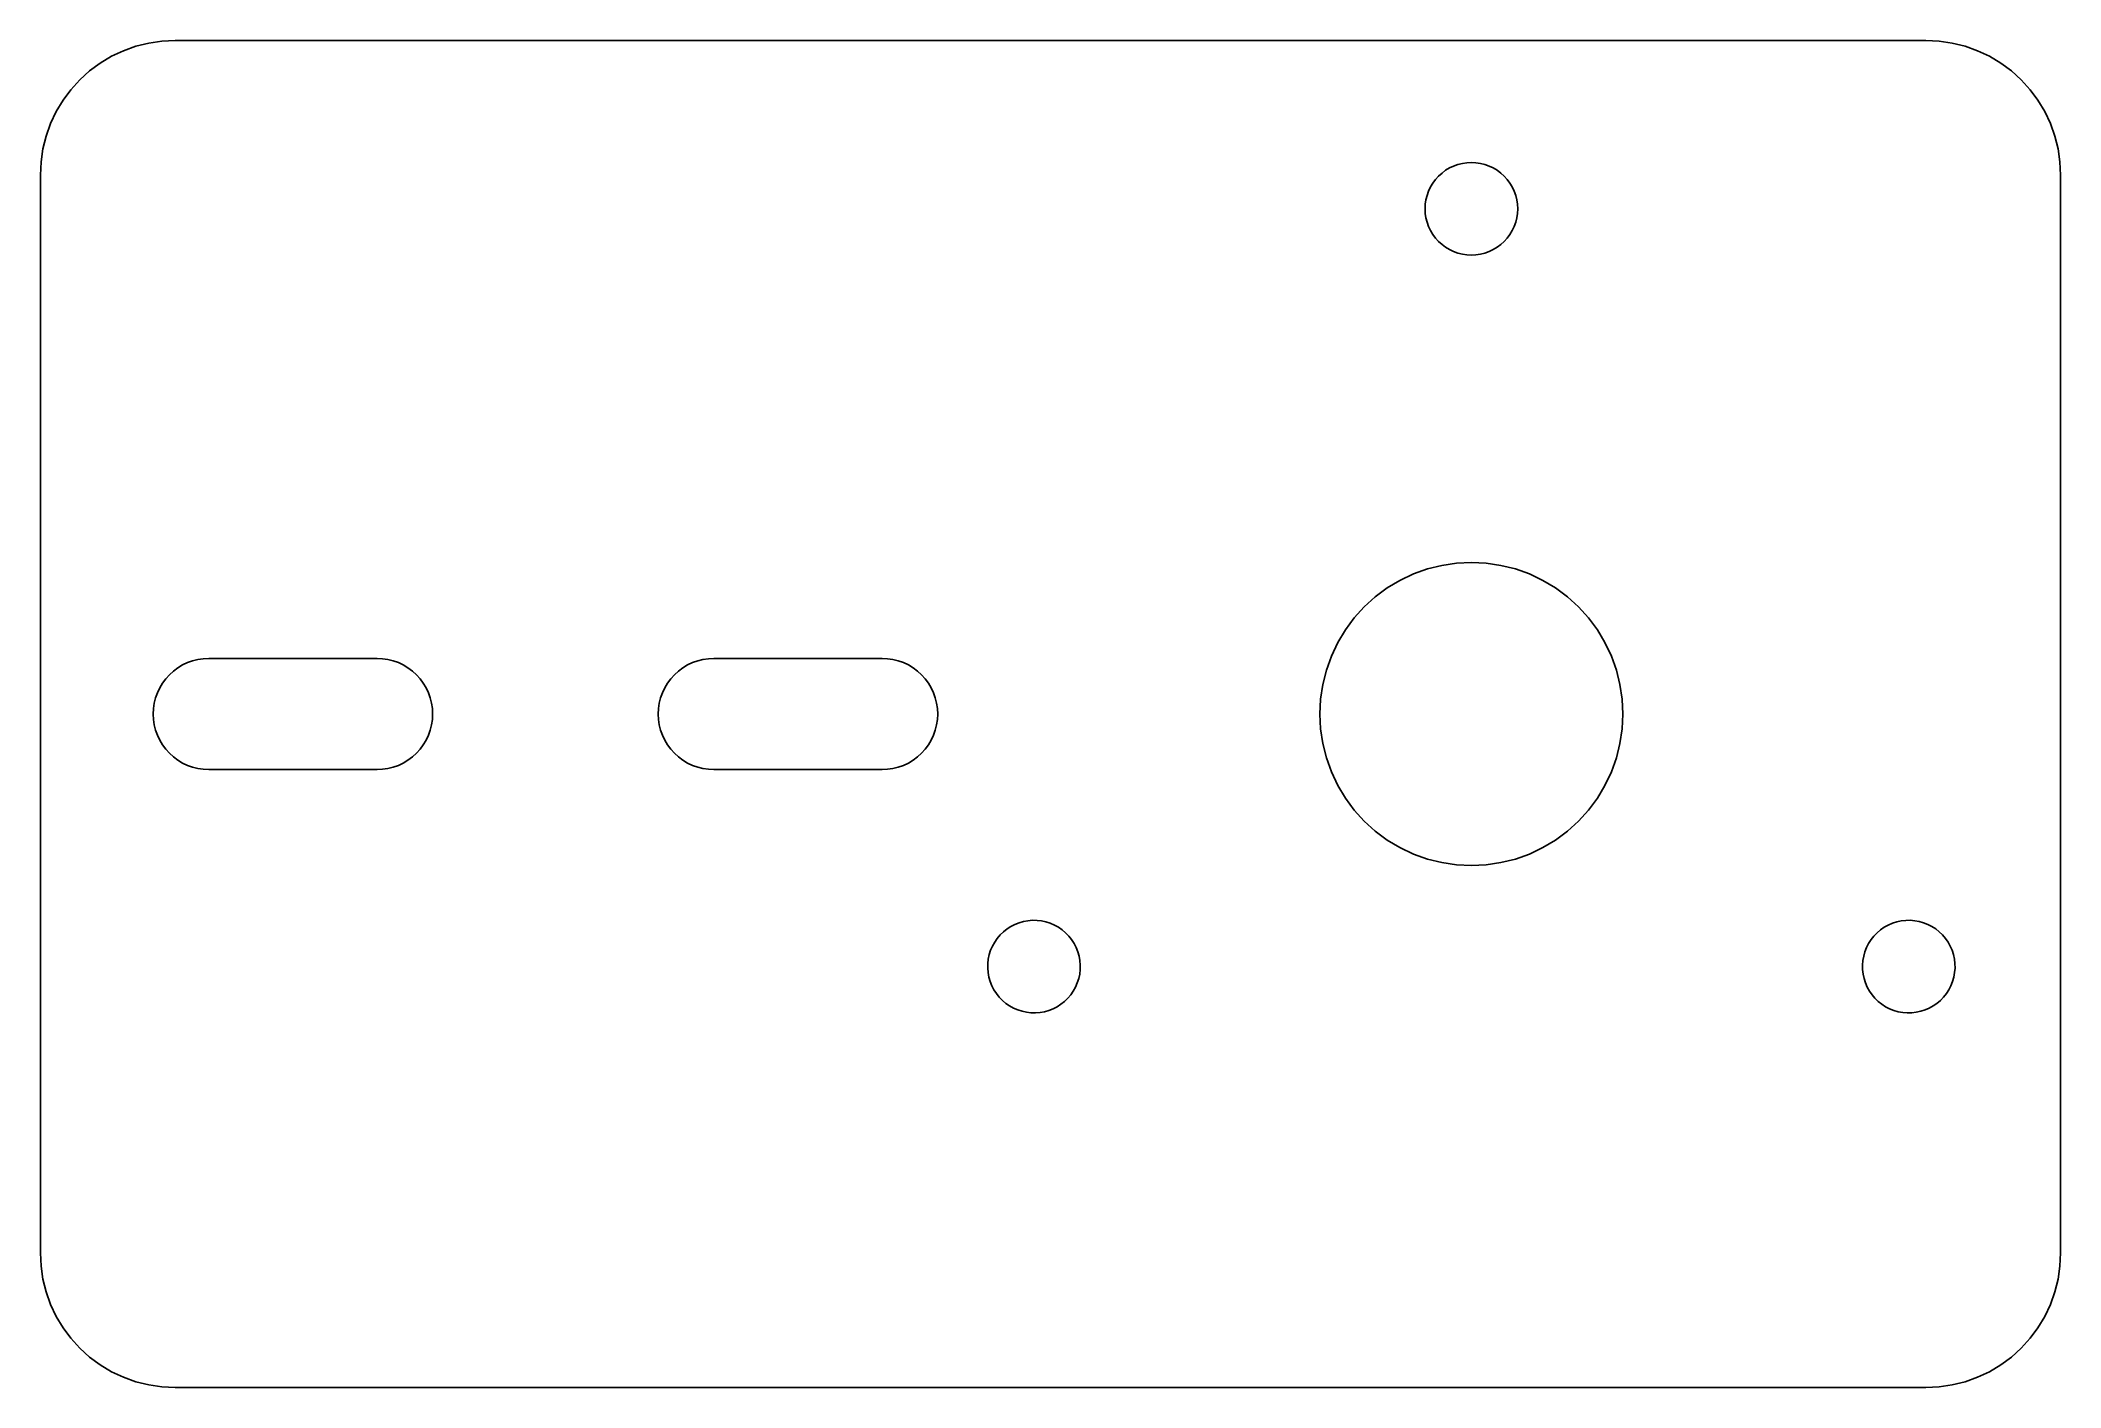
# Model space of a CAD drawing. Header units: metres. Extents: x -60 to 60, y -40 to 40.
import ezdxf

# ---------------------------------------------------------------- set-up
doc = ezdxf.new("R2010")
doc.units = ezdxf.units.M

msp = doc.modelspace()

# ---------------------------------------------------------------- linework, layer by layer
for p, q in [((-54.3223, 39.6555), (-55.0615, 39.391)), ((-53.5607, 39.8463), (-54.3223, 39.6555)), ((-52.7841, 39.9615), (-53.5607, 39.8463)), ((-52, 40), (-52.7841, 39.9615)), ((52, 40), (-52, 40)), ((52.7841, 39.9615), (52, 40)), ((53.5607, 39.8463), (52.7841, 39.9615)), ((54.3223, 39.6555), (53.5607, 39.8463)), ((55.0615, 39.391), (54.3223, 39.6555)), ((-56.4446, 38.6518), (-57.0751, 38.1841)), ((-55.7712, 39.0554), (-56.4446, 38.6518)), ((-55.0615, 39.391), (-55.7712, 39.0554)), ((55.7712, 39.0554), (55.0615, 39.391)), ((56.4446, 38.6518), (55.7712, 39.0554)), ((57.0751, 38.1841), (56.4446, 38.6518)), ((-57.6569, 37.6569), (-58.1841, 37.0751)), ((-57.0751, 38.1841), (-57.6569, 37.6569)), ((57.6569, 37.6569), (57.0751, 38.1841)), ((58.1841, 37.0751), (57.6569, 37.6569)), ((-58.6518, 36.4446), (-59.0554, 35.7712)), ((-58.1841, 37.0751), (-58.6518, 36.4446)), ((58.6518, 36.4446), (58.1841, 37.0751)), ((59.0554, 35.7712), (58.6518, 36.4446)), ((-59.391, 35.0615), (-59.6555, 34.3223)), ((-59.0554, 35.7712), (-59.391, 35.0615)), ((59.391, 35.0615), (59.0554, 35.7712)), ((59.6555, 34.3223), (59.391, 35.0615)), ((-59.6555, 34.3223), (-59.8463, 33.5607)), ((59.8463, 33.5607), (59.6555, 34.3223)), ((-59.9615, 32.7841), (-60, 32)), ((-59.8463, 33.5607), (-59.9615, 32.7841)), ((23.4722, 32.2865), (23.7037, 32.4253)), ((23.7037, 32.4253), (23.9476, 32.5407)), ((23.9476, 32.5407), (24.2017, 32.6316)), ((24.2017, 32.6316), (24.4635, 32.6972)), ((24.4635, 32.6972), (24.7305, 32.7368)), ((24.7305, 32.7368), (25, 32.75)), ((25, 32.75), (25.2695, 32.7368)), ((25.2695, 32.7368), (25.5365, 32.6972)), ((25.5365, 32.6972), (25.7983, 32.6316)), ((25.7983, 32.6316), (26.0524, 32.5407)), ((26.0524, 32.5407), (26.2963, 32.4253)), ((26.2963, 32.4253), (26.5278, 32.2865)), ((59.9615, 32.7841), (59.8463, 33.5607)), ((60, 32), (59.9615, 32.7841)), ((-60, 32), (-60, -32)), ((22.4593, 31.0524), (22.5747, 31.2963)), ((22.5747, 31.2963), (22.7135, 31.5278)), ((22.7135, 31.5278), (22.8742, 31.7446)), ((22.8742, 31.7446), (23.0555, 31.9445)), ((23.0555, 31.9445), (23.2554, 32.1258)), ((23.2554, 32.1258), (23.4722, 32.2865)), ((26.5278, 32.2865), (26.7446, 32.1258)), ((26.7446, 32.1258), (26.9445, 31.9445)), ((26.9445, 31.9445), (27.1258, 31.7446)), ((27.1258, 31.7446), (27.2865, 31.5278)), ((27.2865, 31.5278), (27.4253, 31.2963)), ((27.4253, 31.2963), (27.5407, 31.0524)), ((60, -32), (60, 32)), ((22.25, 30), (22.2632, 30.2695)), ((22.2632, 29.7304), (22.25, 30)), ((22.2632, 30.2695), (22.3028, 30.5365)), ((22.3028, 30.5365), (22.3684, 30.7983)), ((22.3684, 30.7983), (22.4593, 31.0524)), ((27.5407, 31.0524), (27.6316, 30.7983)), ((27.6316, 30.7983), (27.6972, 30.5365)), ((27.6972, 30.5365), (27.7368, 30.2695)), ((27.7368, 30.2695), (27.75, 30)), ((27.75, 30), (27.7368, 29.7304)), ((22.3028, 29.4635), (22.2632, 29.7304)), ((22.3684, 29.2017), (22.3028, 29.4635)), ((22.4593, 28.9476), (22.3684, 29.2017)), ((22.5747, 28.7036), (22.4593, 28.9476)), ((27.5407, 28.9476), (27.4253, 28.7036)), ((27.6316, 29.2017), (27.5407, 28.9476)), ((27.6972, 29.4635), (27.6316, 29.2017)), ((27.7368, 29.7304), (27.6972, 29.4635)), ((22.7135, 28.4722), (22.5747, 28.7036)), ((22.8742, 28.2554), (22.7135, 28.4722)), ((23.0555, 28.0555), (22.8742, 28.2554)), ((23.2554, 27.8742), (23.0555, 28.0555)), ((23.4722, 27.7135), (23.2554, 27.8742)), ((23.7037, 27.5747), (23.4722, 27.7135)), ((26.5278, 27.7135), (26.2963, 27.5747)), ((26.7446, 27.8742), (26.5278, 27.7135)), ((26.9445, 28.0555), (26.7446, 27.8742)), ((27.1258, 28.2554), (26.9445, 28.0555)), ((27.2865, 28.4722), (27.1258, 28.2554)), ((27.4253, 28.7036), (27.2865, 28.4722)), ((23.9476, 27.4593), (23.7037, 27.5747)), ((24.2017, 27.3684), (23.9476, 27.4593)), ((24.4635, 27.3028), (24.2017, 27.3684)), ((24.7305, 27.2632), (24.4635, 27.3028)), ((25, 27.25), (24.7305, 27.2632)), ((25.2695, 27.2632), (25, 27.25)), ((25.5365, 27.3028), (25.2695, 27.2632)), ((25.7983, 27.3684), (25.5365, 27.3028)), ((26.0524, 27.4593), (25.7983, 27.3684)), ((26.2963, 27.5747), (26.0524, 27.4593)), ((21.5559, 8.31491), (22.3875, 8.61246)), ((22.3875, 8.61246), (23.2442, 8.82706)), ((23.2442, 8.82706), (24.1179, 8.95665)), ((24.1179, 8.95665), (25, 9)), ((25, 9), (25.8821, 8.95665)), ((25.8821, 8.95665), (26.7558, 8.82706)), ((26.7558, 8.82706), (27.6125, 8.61246)), ((27.6125, 8.61246), (28.4441, 8.31491)), ((19.2905, 6.95709), (19.9999, 7.48322)), ((19.9999, 7.48322), (20.7574, 7.93729)), ((20.7574, 7.93729), (21.5559, 8.31491)), ((28.4441, 8.31491), (29.2426, 7.93729)), ((29.2426, 7.93729), (30.0001, 7.48322)), ((30.0001, 7.48322), (30.7095, 6.95709)), ((18.0429, 5.70953), (18.636, 6.36395)), ((18.636, 6.36395), (19.2905, 6.95709)), ((30.7095, 6.95709), (31.364, 6.36395)), ((31.364, 6.36395), (31.9571, 5.70953)), ((17.0627, 4.24257), (17.5168, 5.00012)), ((17.5168, 5.00012), (18.0429, 5.70953)), ((31.9571, 5.70953), (32.4832, 5.00012)), ((32.4832, 5.00012), (32.9373, 4.24257)), ((16.6851, 3.44414), (17.0627, 4.24257)), ((32.9373, 4.24257), (33.3149, 3.44414)), ((-52.3335, 2.33345), (-52.0935, 2.55093)), ((-52.0935, 2.55093), (-51.8334, 2.74384)), ((-51.8334, 2.74384), (-51.5556, 2.91034)), ((-51.5556, 2.91034), (-51.2628, 3.0488)), ((-51.2628, 3.0488), (-50.9579, 3.1579)), ((-50.9579, 3.1579), (-50.6438, 3.23659)), ((-50.6438, 3.23659), (-50.3235, 3.2841)), ((-50.3235, 3.2841), (-50, 3.29999)), ((-50, 3.29999), (-40, 3.29999)), ((-40, 3.29999), (-39.6765, 3.2841)), ((-39.6765, 3.2841), (-39.3562, 3.23659)), ((-39.3562, 3.23659), (-39.0421, 3.1579)), ((-39.0421, 3.1579), (-38.7371, 3.0488)), ((-38.7371, 3.0488), (-38.4444, 2.91034)), ((-38.4444, 2.91034), (-38.1666, 2.74384)), ((-38.1666, 2.74384), (-37.9065, 2.55093)), ((-37.9065, 2.55093), (-37.6665, 2.33345)), ((-22.3335, 2.33345), (-22.0935, 2.55093)), ((-22.0935, 2.55093), (-21.8334, 2.74384)), ((-21.8334, 2.74384), (-21.5556, 2.91034)), ((-21.5556, 2.91034), (-21.2628, 3.0488)), ((-21.2628, 3.0488), (-20.9579, 3.1579)), ((-20.9579, 3.1579), (-20.6438, 3.23659)), ((-20.6438, 3.23659), (-20.3235, 3.2841)), ((-20.3235, 3.2841), (-20, 3.29999)), ((-20, 3.29999), (-10, 3.29999)), ((-10, 3.29999), (-9.67653, 3.2841)), ((-9.67653, 3.2841), (-9.3562, 3.23659)), ((-9.3562, 3.23659), (-9.04205, 3.1579)), ((-9.04205, 3.1579), (-8.73714, 3.0488)), ((-8.73714, 3.0488), (-8.44438, 2.91034)), ((-8.44438, 2.91034), (-8.16661, 2.74384)), ((-8.16661, 2.74384), (-7.90649, 2.55093)), ((-7.90649, 2.55093), (-7.66653, 2.33345)), ((16.1729, 1.7558), (16.3875, 2.61255)), ((16.3875, 2.61255), (16.6851, 3.44414)), ((33.3149, 3.44414), (33.6125, 2.61255)), ((33.6125, 2.61255), (33.8271, 1.7558)), ((-53.1579, 0.957932), (-53.0488, 1.26285)), ((-53.0488, 1.26285), (-52.9103, 1.5556)), ((-52.9103, 1.5556), (-52.7438, 1.83337)), ((-52.7438, 1.83337), (-52.5509, 2.09349)), ((-52.5509, 2.09349), (-52.3335, 2.33345)), ((-37.6665, 2.33345), (-37.4491, 2.09349)), ((-37.4491, 2.09349), (-37.2561, 1.83337)), ((-37.2561, 1.83337), (-37.0896, 1.5556)), ((-37.0896, 1.5556), (-36.9512, 1.26285)), ((-36.9512, 1.26285), (-36.8421, 0.957932)), ((-23.1579, 0.957932), (-23.0488, 1.26285)), ((-23.0488, 1.26285), (-22.9103, 1.5556)), ((-22.9103, 1.5556), (-22.7438, 1.83337)), ((-22.7438, 1.83337), (-22.5509, 2.09349)), ((-22.5509, 2.09349), (-22.3335, 2.33345)), ((-7.66653, 2.33345), (-7.44905, 2.09349)), ((-7.44905, 2.09349), (-7.25615, 1.83337)), ((-7.25615, 1.83337), (-7.08965, 1.5556)), ((-7.08965, 1.5556), (-6.95119, 1.26285)), ((-6.95119, 1.26285), (-6.84209, 0.957932)), ((16.0434, 0.882141), (16.1729, 1.7558)), ((33.8271, 1.7558), (33.9566, 0.882141)), ((-53.3, 0), (-53.2841, 0.323456)), ((-53.2841, -0.323456), (-53.3, 0)), ((-53.2841, 0.323456), (-53.2366, 0.643784)), ((-53.2366, 0.643784), (-53.1579, 0.957932)), ((-36.8421, 0.957932), (-36.7634, 0.643784)), ((-36.7634, 0.643784), (-36.7159, 0.323456)), ((-36.7159, 0.323456), (-36.7, 0)), ((-36.7, 0), (-36.7159, -0.323456)), ((-23.3, 0), (-23.2841, 0.323456)), ((-23.2841, -0.323456), (-23.3, 0)), ((-23.2841, 0.323456), (-23.2366, 0.643784)), ((-23.2366, 0.643784), (-23.1579, 0.957932)), ((-6.84209, 0.957932), (-6.7634, 0.643784)), ((-6.7634, 0.643784), (-6.71588, 0.323456)), ((-6.71588, 0.323456), (-6.7, 0)), ((-6.7, 0), (-6.71588, -0.323456)), ((16, 0), (16.0434, 0.882141)), ((16.0434, -0.882141), (16, 0)), ((33.9566, 0.882141), (34, 0)), ((34, 0), (33.9566, -0.882141)), ((-53.2366, -0.643784), (-53.2841, -0.323456)), ((-53.1579, -0.957932), (-53.2366, -0.643784)), ((-53.0488, -1.26285), (-53.1579, -0.957932)), ((-36.8421, -0.957932), (-36.9512, -1.26285)), ((-36.7634, -0.643784), (-36.8421, -0.957932)), ((-36.7159, -0.323456), (-36.7634, -0.643784)), ((-23.2366, -0.643784), (-23.2841, -0.323456)), ((-23.1579, -0.957932), (-23.2366, -0.643784)), ((-23.0488, -1.26285), (-23.1579, -0.957932)), ((-6.84209, -0.957932), (-6.95119, -1.26285)), ((-6.7634, -0.643784), (-6.84209, -0.957932)), ((-6.71588, -0.323456), (-6.7634, -0.643784)), ((16.1729, -1.7558), (16.0434, -0.882141)), ((33.9566, -0.882141), (33.8271, -1.7558)), ((-52.9103, -1.5556), (-53.0488, -1.26285)), ((-52.7438, -1.83337), (-52.9103, -1.5556)), ((-52.5509, -2.09349), (-52.7438, -1.83337)), ((-52.3335, -2.33345), (-52.5509, -2.09349)), ((-52.0935, -2.55093), (-52.3335, -2.33345)), ((-37.6665, -2.33345), (-37.9065, -2.55093)), ((-37.4491, -2.09349), (-37.6665, -2.33345)), ((-37.2561, -1.83337), (-37.4491, -2.09349)), ((-37.0896, -1.5556), (-37.2561, -1.83337)), ((-36.9512, -1.26285), (-37.0896, -1.5556)), ((-22.9103, -1.5556), (-23.0488, -1.26285)), ((-22.7438, -1.83337), (-22.9103, -1.5556)), ((-22.5509, -2.09349), (-22.7438, -1.83337)), ((-22.3335, -2.33345), (-22.5509, -2.09349)), ((-22.0935, -2.55093), (-22.3335, -2.33345)), ((-7.66653, -2.33345), (-7.90649, -2.55093)), ((-7.44905, -2.09349), (-7.66653, -2.33345)), ((-7.25615, -1.83337), (-7.44905, -2.09349)), ((-7.08965, -1.5556), (-7.25615, -1.83337)), ((-6.95119, -1.26285), (-7.08965, -1.5556)), ((16.3875, -2.61255), (16.1729, -1.7558)), ((33.8271, -1.7558), (33.6125, -2.61255)), ((-51.8334, -2.74384), (-52.0935, -2.55093)), ((-51.5556, -2.91034), (-51.8334, -2.74384)), ((-51.2628, -3.0488), (-51.5556, -2.91034)), ((-50.9579, -3.1579), (-51.2628, -3.0488)), ((-50.6438, -3.23659), (-50.9579, -3.1579)), ((-50.3235, -3.2841), (-50.6438, -3.23659)), ((-50, -3.29999), (-50.3235, -3.2841)), ((-40, -3.29999), (-50, -3.29999)), ((-39.6765, -3.2841), (-40, -3.29999)), ((-39.3562, -3.23659), (-39.6765, -3.2841)), ((-39.0421, -3.1579), (-39.3562, -3.23659)), ((-38.7371, -3.0488), (-39.0421, -3.1579)), ((-38.4444, -2.91034), (-38.7371, -3.0488)), ((-38.1666, -2.74384), (-38.4444, -2.91034)), ((-37.9065, -2.55093), (-38.1666, -2.74384)), ((-21.8334, -2.74384), (-22.0935, -2.55093)), ((-21.5556, -2.91034), (-21.8334, -2.74384)), ((-21.2628, -3.0488), (-21.5556, -2.91034)), ((-20.9579, -3.1579), (-21.2628, -3.0488)), ((-20.6438, -3.23659), (-20.9579, -3.1579)), ((-20.3235, -3.2841), (-20.6438, -3.23659)), ((-20, -3.29999), (-20.3235, -3.2841)), ((-10, -3.29999), (-20, -3.29999)), ((-9.67653, -3.2841), (-10, -3.29999)), ((-9.3562, -3.23659), (-9.67653, -3.2841)), ((-9.04205, -3.1579), (-9.3562, -3.23659)), ((-8.73714, -3.0488), (-9.04205, -3.1579)), ((-8.44438, -2.91034), (-8.73714, -3.0488)), ((-8.16661, -2.74384), (-8.44438, -2.91034)), ((-7.90649, -2.55093), (-8.16661, -2.74384)), ((16.6851, -3.44414), (16.3875, -2.61255)), ((17.0627, -4.24257), (16.6851, -3.44414)), ((33.3149, -3.44414), (32.9373, -4.24257)), ((33.6125, -2.61255), (33.3149, -3.44414)), ((17.5168, -5.00012), (17.0627, -4.24257)), ((32.9373, -4.24257), (32.4832, -5.00012)), ((18.0429, -5.70953), (17.5168, -5.00012)), ((18.636, -6.36395), (18.0429, -5.70953)), ((31.9571, -5.70953), (31.364, -6.36395)), ((32.4832, -5.00012), (31.9571, -5.70953)), ((19.2905, -6.95709), (18.636, -6.36395)), ((19.9999, -7.48322), (19.2905, -6.95709)), ((30.7095, -6.95709), (30.0001, -7.48322)), ((31.364, -6.36395), (30.7095, -6.95709)), ((20.7574, -7.93729), (19.9999, -7.48322)), ((21.5559, -8.31491), (20.7574, -7.93729)), ((22.3875, -8.61246), (21.5559, -8.31491)), ((28.4441, -8.31491), (27.6125, -8.61246)), ((29.2426, -7.93729), (28.4441, -8.31491)), ((30.0001, -7.48322), (29.2426, -7.93729)), ((23.2442, -8.82706), (22.3875, -8.61246)), ((24.1179, -8.95665), (23.2442, -8.82706)), ((25, -9), (24.1179, -8.95665)), ((25.8821, -8.95665), (25, -9)), ((26.7558, -8.82706), (25.8821, -8.95665)), ((27.6125, -8.61246), (26.7558, -8.82706)), ((-3.16248, -13.3259), (-2.98788, -13.1201)), ((-2.98788, -13.1201), (-2.79396, -12.9324)), ((-2.79396, -12.9324), (-2.58257, -12.7647)), ((-2.58257, -12.7647), (-2.35576, -12.6184)), ((-2.35576, -12.6184), (-2.11569, -12.4951)), ((-2.11569, -12.4951), (-1.86472, -12.3959)), ((-1.86472, -12.3959), (-1.60521, -12.3218)), ((-1.60521, -12.3218), (-1.33971, -12.2735)), ((-1.33971, -12.2735), (-1.07072, -12.2515)), ((-1.07072, -12.2515), (-0.800903, -12.2559)), ((-0.800903, -12.2559), (-0.532791, -12.2867)), ((-0.532791, -12.2867), (-0.268997, -12.3437)), ((-0.268997, -12.3437), (-0.01207, -12.4263)), ((-0.01207, -12.4263), (0.235535, -12.5336)), ((0.235535, -12.5336), (0.471436, -12.6647)), ((0.471436, -12.6647), (0.693344, -12.8183)), ((0.693344, -12.8183), (0.899124, -12.9929)), ((0.899124, -12.9929), (1.08681, -13.1868)), ((1.08681, -13.1868), (1.25458, -13.3982)), ((48.7454, -13.3982), (48.9132, -13.1868)), ((48.9132, -13.1868), (49.1009, -12.9929)), ((49.1009, -12.9929), (49.3067, -12.8183)), ((49.3067, -12.8183), (49.5286, -12.6647)), ((49.5286, -12.6647), (49.7645, -12.5336)), ((49.7645, -12.5336), (50.0121, -12.4263)), ((50.0121, -12.4263), (50.269, -12.3437)), ((50.269, -12.3437), (50.5328, -12.2867)), ((50.5328, -12.2867), (50.8009, -12.2559)), ((50.8009, -12.2559), (51.0707, -12.2515)), ((51.0707, -12.2515), (51.3397, -12.2735)), ((51.3397, -12.2735), (51.6052, -12.3218)), ((51.6052, -12.3218), (51.8647, -12.3959)), ((51.8647, -12.3959), (52.1157, -12.4951)), ((52.1157, -12.4951), (52.3558, -12.6184)), ((52.3558, -12.6184), (52.5826, -12.7647)), ((52.5826, -12.7647), (52.794, -12.9324)), ((52.794, -12.9324), (52.9879, -13.1201)), ((52.9879, -13.1201), (53.1625, -13.3259)), ((-3.69403, -14.552), (-3.63705, -14.2882)), ((-3.63705, -14.2882), (-3.55449, -14.0313)), ((-3.55449, -14.0313), (-3.44716, -13.7837)), ((-3.44716, -13.7837), (-3.31606, -13.5478)), ((-3.31606, -13.5478), (-3.16248, -13.3259)), ((1.25458, -13.3982), (1.40082, -13.625)), ((1.40082, -13.625), (1.52412, -13.8651)), ((1.52412, -13.8651), (1.62331, -14.116)), ((1.62331, -14.116), (1.6974, -14.3755)), ((1.6974, -14.3755), (1.74571, -14.6411)), ((48.2543, -14.6411), (48.3026, -14.3755)), ((48.3026, -14.3755), (48.3767, -14.116)), ((48.3767, -14.116), (48.4759, -13.8651)), ((48.4759, -13.8651), (48.5992, -13.625)), ((48.5992, -13.625), (48.7454, -13.3982)), ((53.1625, -13.3259), (53.3161, -13.5478)), ((53.3161, -13.5478), (53.4472, -13.7837)), ((53.4472, -13.7837), (53.5545, -14.0313)), ((53.5545, -14.0313), (53.6371, -14.2882)), ((53.6371, -14.2882), (53.694, -14.552)), ((-3.72928, -15.09), (-3.72487, -14.8201)), ((-3.70723, -15.3589), (-3.72928, -15.09)), ((-3.72487, -14.8201), (-3.69403, -14.552)), ((-3.65892, -15.6245), (-3.70723, -15.3589)), ((1.73251, -15.448), (1.67554, -15.7117)), ((1.76335, -15.1799), (1.73251, -15.448)), ((1.74571, -14.6411), (1.76778, -14.91)), ((1.76778, -14.91), (1.76335, -15.1799)), ((48.2322, -14.91), (48.2543, -14.6411)), ((48.2366, -15.1799), (48.2322, -14.91)), ((48.2675, -15.448), (48.2366, -15.1799)), ((48.3245, -15.7117), (48.2675, -15.448)), ((53.7072, -15.3589), (53.6589, -15.6245)), ((53.694, -14.552), (53.7249, -14.8201)), ((53.7293, -15.09), (53.7072, -15.3589)), ((53.7249, -14.8201), (53.7293, -15.09)), ((-3.58481, -15.884), (-3.65892, -15.6245)), ((-3.48563, -16.1349), (-3.58481, -15.884)), ((-3.36232, -16.375), (-3.48563, -16.1349)), ((-3.21608, -16.6018), (-3.36232, -16.375)), ((-3.04831, -16.8132), (-3.21608, -16.6018)), ((1.20097, -16.6741), (1.02637, -16.8799)), ((1.35455, -16.4522), (1.20097, -16.6741)), ((1.48564, -16.2163), (1.35455, -16.4522)), ((1.59299, -15.9687), (1.48564, -16.2163)), ((1.67554, -15.7117), (1.59299, -15.9687)), ((48.407, -15.9687), (48.3245, -15.7117)), ((48.5144, -16.2163), (48.407, -15.9687)), ((48.6454, -16.4522), (48.5144, -16.2163)), ((48.799, -16.6741), (48.6454, -16.4522)), ((48.9736, -16.8799), (48.799, -16.6741)), ((53.2161, -16.6018), (53.0483, -16.8132)), ((53.3623, -16.375), (53.2161, -16.6018)), ((53.4856, -16.1349), (53.3623, -16.375)), ((53.5848, -15.884), (53.4856, -16.1349)), ((53.6589, -15.6245), (53.5848, -15.884)), ((-2.86063, -17.0071), (-3.04831, -16.8132)), ((-2.65485, -17.1817), (-2.86063, -17.0071)), ((-2.43294, -17.3353), (-2.65485, -17.1817)), ((-2.19705, -17.4664), (-2.43294, -17.3353)), ((-1.94945, -17.5737), (-2.19705, -17.4664)), ((-1.6925, -17.6563), (-1.94945, -17.5737)), ((-1.42871, -17.7133), (-1.6925, -17.6563)), ((-1.16061, -17.7441), (-1.42871, -17.7133)), ((-0.890778, -17.7485), (-1.16061, -17.7441)), ((-0.621811, -17.7265), (-0.890778, -17.7485)), ((-0.356293, -17.6782), (-0.621811, -17.7265)), ((-0.096802, -17.604), (-0.356293, -17.6782)), ((0.15419, -17.5049), (-0.096802, -17.604)), ((0.394241, -17.3816), (0.15419, -17.5049)), ((0.621063, -17.2353), (0.394241, -17.3816)), ((0.832443, -17.0676), (0.621063, -17.2353)), ((1.02637, -16.8799), (0.832443, -17.0676)), ((49.1676, -17.0676), (48.9736, -16.8799)), ((49.3789, -17.2353), (49.1676, -17.0676)), ((49.6058, -17.3816), (49.3789, -17.2353)), ((49.8458, -17.5049), (49.6058, -17.3816)), ((50.0968, -17.604), (49.8458, -17.5049)), ((50.3563, -17.6782), (50.0968, -17.604)), ((50.6218, -17.7265), (50.3563, -17.6782)), ((50.8908, -17.7485), (50.6218, -17.7265)), ((51.1606, -17.7441), (50.8908, -17.7485)), ((51.4287, -17.7133), (51.1606, -17.7441)), ((51.6925, -17.6563), (51.4287, -17.7133)), ((51.9494, -17.5737), (51.6925, -17.6563)), ((52.1971, -17.4664), (51.9494, -17.5737)), ((52.4329, -17.3353), (52.1971, -17.4664)), ((52.6548, -17.1817), (52.4329, -17.3353)), ((52.8606, -17.0071), (52.6548, -17.1817)), ((53.0483, -16.8132), (52.8606, -17.0071)), ((-60, -32), (-59.9615, -32.7841)), ((59.9615, -32.7841), (60, -32)), ((-59.9615, -32.7841), (-59.8463, -33.5607)), ((-59.8463, -33.5607), (-59.6555, -34.3223)), ((59.6555, -34.3223), (59.8463, -33.5607)), ((59.8463, -33.5607), (59.9615, -32.7841)), ((-59.6555, -34.3223), (-59.391, -35.0615)), ((59.391, -35.0615), (59.6555, -34.3223)), ((-59.391, -35.0615), (-59.0554, -35.7712)), ((-59.0554, -35.7712), (-58.6518, -36.4446)), ((58.6518, -36.4446), (59.0554, -35.7712)), ((59.0554, -35.7712), (59.391, -35.0615)), ((-58.6518, -36.4446), (-58.1841, -37.0751)), ((-58.1841, -37.0751), (-57.6569, -37.6569)), ((57.6569, -37.6569), (58.1841, -37.0751)), ((58.1841, -37.0751), (58.6518, -36.4446)), ((-57.6569, -37.6569), (-57.0751, -38.1841)), ((-57.0751, -38.1841), (-56.4446, -38.6518)), ((56.4446, -38.6518), (57.0751, -38.1841)), ((57.0751, -38.1841), (57.6569, -37.6569)), ((-56.4446, -38.6518), (-55.7712, -39.0554)), ((-55.7712, -39.0554), (-55.0615, -39.391)), ((-55.0615, -39.391), (-54.3223, -39.6555)), ((54.3223, -39.6555), (55.0615, -39.391)), ((55.0615, -39.391), (55.7712, -39.0554)), ((55.7712, -39.0554), (56.4446, -38.6518)), ((-54.3223, -39.6555), (-53.5607, -39.8463)), ((-53.5607, -39.8463), (-52.7841, -39.9615)), ((-52.7841, -39.9615), (-52, -40)), ((-52, -40), (52, -40)), ((52, -40), (52.7841, -39.9615)), ((52.7841, -39.9615), (53.5607, -39.8463)), ((53.5607, -39.8463), (54.3223, -39.6555))]:
    msp.add_line(p, q)

doc.saveas('drawing.dxf')
